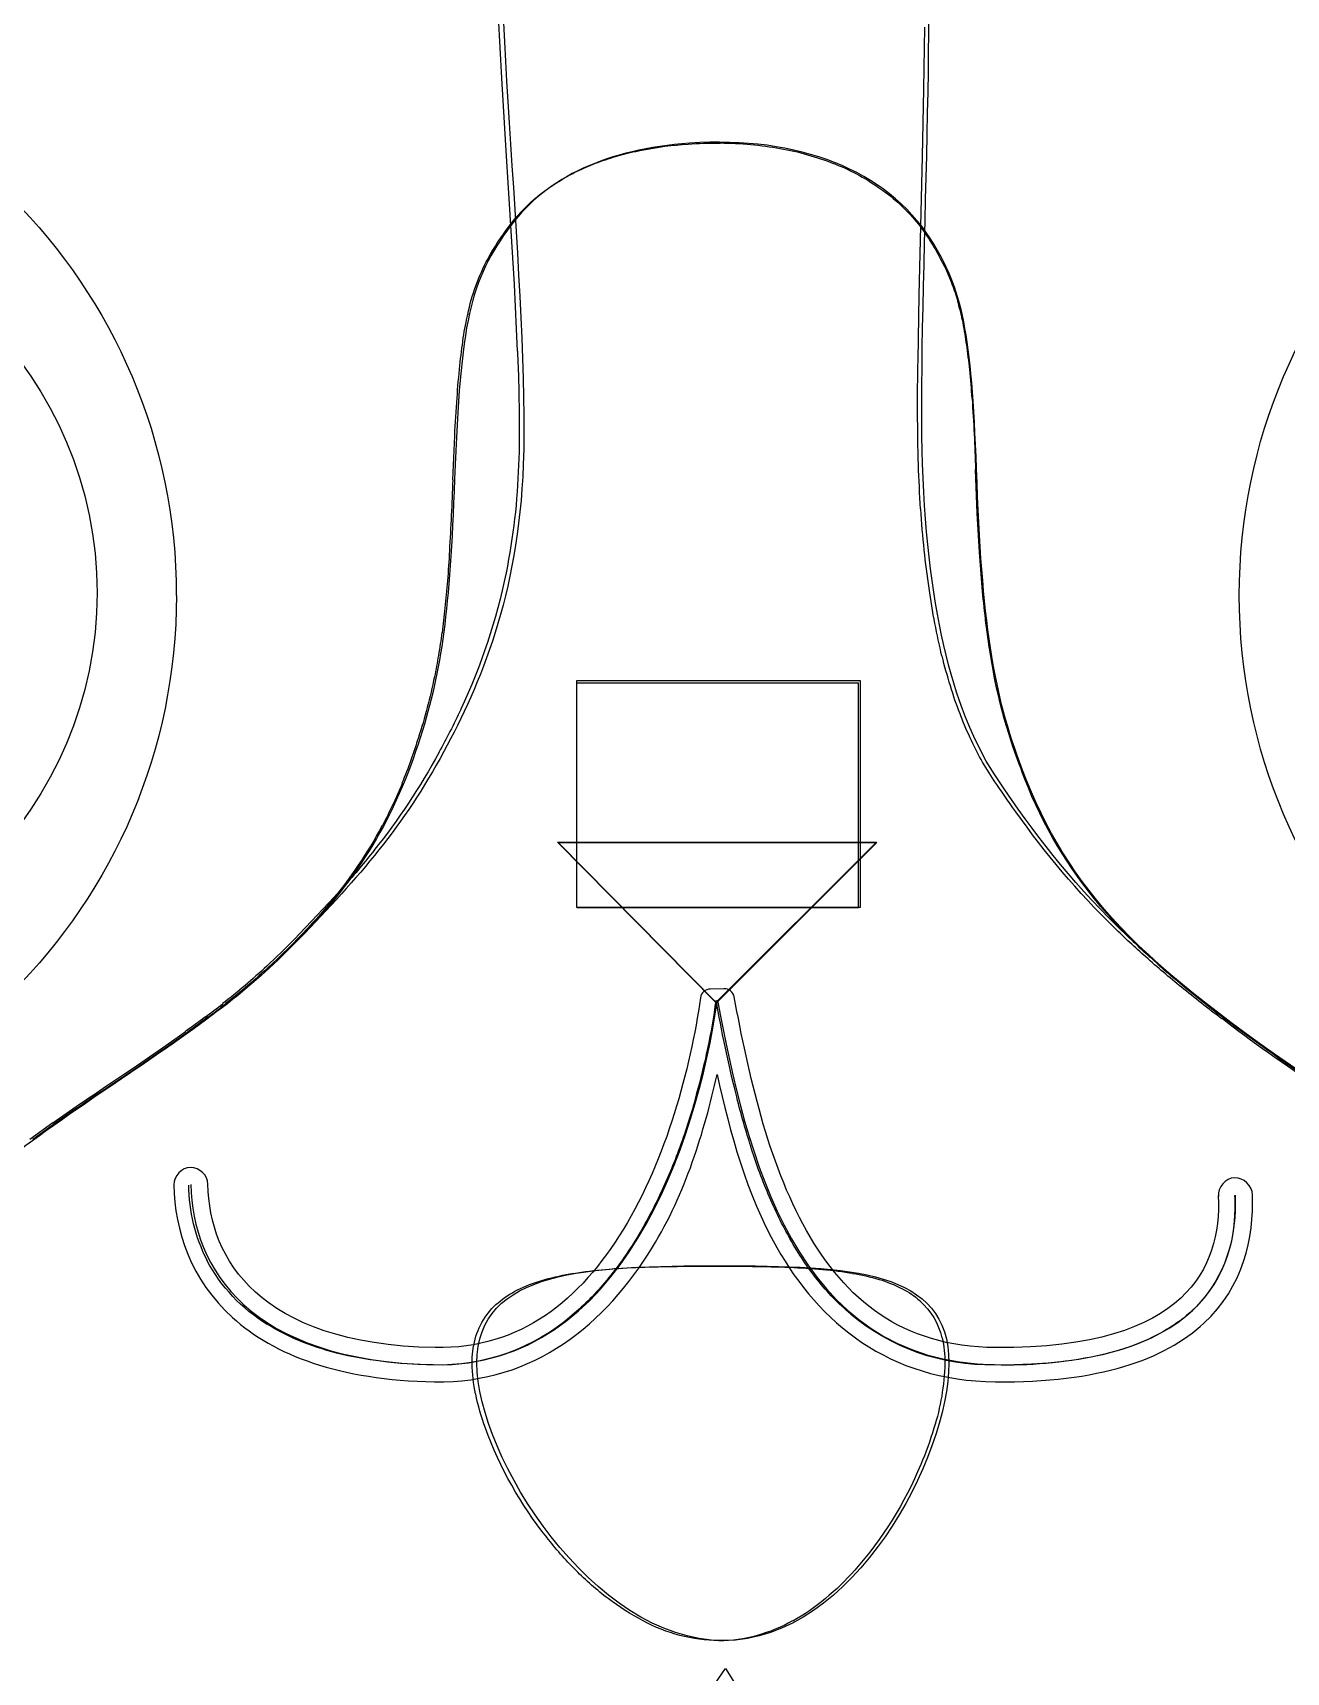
# Model space of a CAD drawing. Extents: x 5 to 93, y -1 to 101.
# Drawn here: x 35.14 to 60.62, y 32.45 to 65.78 of the extents above; entities that cross this region are included whole.
import ezdxf

# ---------------------------------------------------------------- set-up
doc = ezdxf.new("R2010")
doc.units = 0
for name, color, linetype in [('board_silkscreen_both', 7, 'CONTINUOUS'), ('board_silkscreen_cat', 7, 'CONTINUOUS'), ('board_silkscreen_dog', 7, 'CONTINUOUS'), ('laser_cat_1', 7, 'CONTINUOUS'), ('laser_cat_1_copy_copy', 7, 'CONTINUOUS'), ('laser_cat_2', 7, 'CONTINUOUS'), ('laser_component_cutouts', 7, 'CONTINUOUS'), ('laser_dog_1', 7, 'CONTINUOUS'), ('laser_dog_2', 7, 'CONTINUOUS'), ('laser_dog_2_copy', 7, 'CONTINUOUS'), ('Silkscreen_cat', 7, 'CONTINUOUS'), ('Silkscreen_dog', 7, 'CONTINUOUS')]:
    doc.layers.add(name, color=color, linetype=linetype)

msp = doc.modelspace()

# ---------------------------------------------------------------- linework, layer by layer
at = {"layer": 'board_silkscreen_both', "color": 3}
for points in [[(36.442797, 54.393391), (36.442797, 54.393391), (36.442797, 54.393391), (36.442797, 54.393391), (36.442797, 54.393391)], [(38.054108, 54.340477), (38.056754, 54.340477), (38.056754, 54.340477), (38.056754, 54.340477)]]:
    msp.add_lwpolyline(points, dxfattribs=at)
for points in [[(26.605587, 65.767831), (32.929128, 65.767831), (38.054108, 60.653436), (38.054108, 54.340477)], [(59.667925, 54.340477), (59.667925, 60.653436), (64.792905, 65.767831), (71.119093, 65.767831)], [(28.558214, 62.264745), (32.913255, 62.264745), (36.442797, 58.743142), (36.442797, 54.393391)], [(38.056754, 54.340477), (38.056754, 48.030165), (32.929128, 42.913123), (26.605587, 42.913123)], [(36.442797, 54.393391), (36.442797, 50.046287), (32.913255, 46.522037), (28.558214, 46.522037)], [(38.054108, 54.340477), (38.056754, 54.340477), (38.056754, 54.340477), (38.056754, 54.340477)], [(71.119093, 42.913123), (64.792905, 42.913123), (59.667925, 48.027519), (59.667925, 54.340477)]]:
    msp.add_open_spline(points, degree=3, dxfattribs=at)
at = {"layer": 'board_silkscreen_cat', "color": 4}
for points in [[(47.514016, 63.392404), (47.514016, 63.392404)], [(48.458581, 63.514109), (48.458581, 63.514109)], [(49.112094, 63.535279), (49.112094, 63.537925)], [(49.736508, 63.506172), (49.736508, 63.506172)], [(50.33182, 63.4268), (50.33182, 63.4268)], [(46.294292, 63.006112), (46.296938, 63.006112)], [(46.672644, 63.162216), (46.675289, 63.162216)], [(47.080097, 63.289219), (47.080097, 63.289219)], [(50.890102, 63.299797), (50.890102, 63.297151)], [(51.411323, 63.125172), (51.411323, 63.125172)], [(45.945039, 62.826198), (45.945039, 62.826198)], [(45.325906, 62.38699), (45.325906, 62.38699)], [(52.332068, 62.635698), (52.334714, 62.635698)], [(44.823209, 61.844589), (44.823209, 61.847234)], [(53.363951, 61.574716), (53.363951, 61.574716)], [(44.389287, 61.188427), (44.391933, 61.188427)], [(53.549162, 61.270448), (53.546516, 61.267802)], [(53.83755, 60.635448), (53.840195, 60.635448)], [(43.97918, 60.056011), (43.97918, 60.053365)], [(53.951334, 60.280901), (53.948688, 60.278255)], [(54.04393, 59.886675), (54.04393, 59.886675)], [(43.889222, 59.574466), (43.889222, 59.574466)], [(54.118005, 59.439526), (54.118005, 59.442172)], [(43.817787, 59.013552), (43.817787, 59.013552)], [(54.181519, 58.931531), (54.181519, 58.928886)], [(43.762219, 58.357383), (43.762219, 58.357383)], [(54.229144, 58.344156), (54.234435, 58.344156)], [(43.674909, 56.690511), (43.714597, 57.587443)], [(43.714597, 57.587443), (43.714597, 57.587443)], [(43.674909, 56.690511), (43.674909, 56.687865)], [(54.340263, 56.013177), (54.303216, 56.896886)], [(54.385237, 55.219427), (54.340263, 56.013177)], [(43.606115, 55.24588), (43.608761, 55.24588)], [(43.563781, 54.634693), (43.566427, 54.634693)], [(54.440805, 54.502401), (54.440805, 54.502401)], [(43.513511, 54.084362), (43.516156, 54.084362)], [(54.506951, 53.854177), (54.506951, 53.854177)], [(43.452662, 53.584297), (43.452662, 53.584297)], [(43.383867, 53.121276), (43.383867, 53.121276)], [(54.586323, 53.264154), (54.586323, 53.261508)], [(43.304495, 52.687362), (43.301849, 52.687362)], [(42.979055, 51.451755), (42.976409, 51.454401)], [(55.242485, 50.77707), (55.24513, 50.77707)], [(42.643037, 50.520425), (42.645683, 50.517779)], [(42.240865, 49.665818), (42.240865, 49.663172)], [(45.804802, 49.324511), (52.292391, 49.324511)], [(45.804802, 49.324511), (49.027425, 46.064844)], [(49.027425, 46.064844), (52.292391, 49.324511)], [(41.18518, 48.09949), (41.18518, 48.096844)], [(56.716216, 48.176214), (56.716216, 48.178859)], [(40.862388, 47.723779), (40.862388, 47.721133)], [(40.510495, 47.348073), (40.510495, 47.348073)], [(57.240102, 47.580901), (57.242748, 47.580901)], [(39.954867, 46.803031), (39.952222, 46.805677)], [(57.851289, 46.982948), (57.853935, 46.980302)], [(58.557722, 46.366464), (58.560367, 46.369109)], [(39.055287, 46.035734), (39.057933, 46.033089)], [(49.027425, 46.10188), (49.024779, 46.10188)], [(38.695451, 45.763214), (38.695451, 45.765859)], [(59.375292, 45.726177), (59.375292, 45.726177)], [(37.830266, 45.144091), (38.290638, 45.469531)], [(37.301099, 44.778964), (37.830266, 45.144091)], [(36.695201, 44.368862), (37.301099, 44.778964)], [(48.63055, 44.191589), (48.627904, 44.191589)], [(49.445472, 44.146615), (49.448117, 44.146615)], [(35.136808, 43.286719), (35.605117, 43.622737)], [(35.605117, 43.622737), (35.605117, 43.622737)], [(48.313047, 43.186175), (48.313047, 43.186175)], [(49.731227, 43.143841), (49.736519, 43.143841)], [(47.908242, 42.199276), (47.905597, 42.199276)], [(50.091055, 42.167529), (50.091055, 42.164883)], [(59.57373, 42.138427), (59.57373, 42.138427)], [(59.563136, 41.646297), (59.565781, 41.646297)], [(47.408177, 41.265297), (47.408177, 41.265297)], [(50.538201, 41.249422), (50.540847, 41.252068)], [(38.676927, 40.826089), (38.679573, 40.823443)], [(46.810216, 40.421276), (46.810216, 40.41863)], [(51.091172, 40.426573), (51.091172, 40.423927)], [(46.103781, 39.706906), (46.103781, 39.704261)], [(51.765873, 39.725427), (51.768519, 39.725427)], [(58.697943, 39.791573), (58.700589, 39.791573)], [(39.901948, 39.521695), (39.901948, 39.51905)], [(58.203175, 39.421151), (58.203175, 39.421151)], [(40.542245, 39.193612), (40.542245, 39.190966)], [(57.570831, 39.114234), (57.570831, 39.111589)], [(41.312183, 38.936966), (41.312183, 38.936966)], [(42.219701, 38.76763), (42.219701, 38.770276)], [(43.275386, 38.693547), (43.275386, 38.696193)], [(54.692164, 38.693547), (54.692164, 38.693547)], [(56.782362, 38.881406), (56.785008, 38.878761)]]:
    msp.add_lwpolyline(points, dxfattribs=at)
for points in [[(47.080097, 63.289219), (47.207091, 63.326258), (47.352625, 63.360654), (47.514016, 63.392404)], [(47.514016, 63.392404), (47.834151, 63.455901), (48.149008, 63.495594), (48.458581, 63.514109)], [(48.458581, 63.514109), (48.664948, 63.53263), (48.881906, 63.540568), (49.112094, 63.535276)], [(49.112094, 63.537925), (49.323758, 63.537925), (49.532789, 63.527341), (49.736508, 63.506169)], [(49.736508, 63.506172), (49.94024, 63.487651), (50.13868, 63.461198), (50.329188, 63.424151)], [(50.33182, 63.4268), (50.51968, 63.395052), (50.707539, 63.352716), (50.890102, 63.299797)], [(45.945039, 62.826198), (46.056159, 62.892344), (46.172576, 62.950552), (46.296925, 63.006112)], [(46.296938, 63.006112), (46.413355, 63.061675), (46.540365, 63.114594), (46.675305, 63.162216)], [(46.675289, 63.162216), (46.818159, 63.212487), (46.953099, 63.254823), (47.080094, 63.289219)], [(50.890102, 63.297151), (51.067367, 63.249521), (51.241987, 63.191313), (51.411323, 63.122526)], [(51.411323, 63.125172), (51.736755, 62.998177), (52.043683, 62.836776), (52.332068, 62.635698)], [(45.325906, 62.38699), (45.516414, 62.553677), (45.72543, 62.701844), (45.945039, 62.826198)], [(44.823209, 61.847234), (44.971375, 62.045672), (45.140695, 62.228234), (45.325906, 62.386987)], [(52.334714, 62.635698), (52.747464, 62.35524), (53.096716, 61.992755), (53.366597, 61.574716)], [(44.391933, 61.188427), (44.518935, 61.418612), (44.661813, 61.638214), (44.823214, 61.844589)], [(53.363951, 61.574716), (53.430097, 61.474175), (53.490945, 61.37363), (53.549162, 61.2678)], [(43.97918, 60.053365), (44.061198, 60.447591), (44.198787, 60.828591), (44.391927, 61.185781)], [(53.546516, 61.267802), (53.660284, 61.069365), (53.75818, 60.857701), (53.837552, 60.632802)], [(53.840195, 60.635448), (53.885185, 60.508445), (53.922214, 60.392029), (53.951331, 60.280901)], [(43.889222, 59.574466), (43.915683, 59.751734), (43.94743, 59.913133), (43.981828, 60.053362)], [(53.948688, 60.278255), (53.983084, 60.164484), (54.014834, 60.032193), (54.043933, 59.886669)], [(54.04393, 59.886675), (54.07568, 59.725281), (54.0995, 59.577115), (54.118005, 59.439526)], [(43.817787, 59.013552), (43.838951, 59.201404), (43.862761, 59.389255), (43.889222, 59.574466)], [(54.118005, 59.442172), (54.141818, 59.272836), (54.162998, 59.100859), (54.17887, 58.931529)], [(43.762219, 58.357383), (43.778094, 58.57699), (43.796615, 58.793943), (43.817787, 59.013552)], [(54.181519, 58.928886), (54.200013, 58.733097), (54.215917, 58.5373), (54.229144, 58.341511)], [(43.714597, 57.587443), (43.727826, 57.844091), (43.743703, 58.100737), (43.762219, 58.354734)], [(54.234435, 58.344156), (54.266183, 57.862612), (54.290003, 57.378422), (54.305875, 56.896886)], [(43.674909, 56.687865), (43.659034, 56.20632), (43.635224, 55.724779), (43.606115, 55.245883)], [(43.608761, 55.24588), (43.598177, 55.042154), (43.582302, 54.838427), (43.566427, 54.634693)], [(54.440805, 54.502401), (54.419638, 54.743172), (54.401112, 54.981297), (54.385237, 55.219427)], [(43.566427, 54.634693), (43.550552, 54.45213), (43.534677, 54.266927), (43.516156, 54.084362)], [(54.506951, 53.854177), (54.480492, 54.07113), (54.459328, 54.288089), (54.440805, 54.502401)], [(43.516156, 54.084362), (43.497636, 53.917675), (43.479117, 53.748344), (43.457948, 53.581656)], [(54.586323, 53.261508), (54.557224, 53.457305), (54.530755, 53.655742), (54.506951, 53.851531)], [(43.452662, 53.584297), (43.434141, 53.430841), (43.410326, 53.27474), (43.383867, 53.121276)], [(43.383867, 53.121276), (43.360055, 52.975758), (43.333594, 52.83024), (43.304495, 52.687362)], [(55.24513, 50.77707), (54.932925, 51.568172), (54.713315, 52.401609), (54.588969, 53.261505)], [(43.301849, 52.687362), (43.21718, 52.26138), (43.108701, 51.84863), (42.976409, 51.451755)], [(42.976409, 51.454401), (42.88381, 51.147484), (42.772683, 50.835276), (42.640391, 50.520422)], [(56.716216, 48.178859), (56.086508, 48.956734), (55.586456, 49.835154), (55.242485, 50.777068)], [(42.645683, 50.517779), (42.526625, 50.226737), (42.391685, 49.94099), (42.243519, 49.66318)], [(42.240865, 49.663172), (41.941891, 49.104899), (41.587344, 48.581021), (41.18518, 48.099484)], [(41.18518, 48.096844), (41.081995, 47.969841), (40.973516, 47.842847), (40.862388, 47.721133)], [(57.242748, 47.580901), (57.068131, 47.760823), (56.893511, 47.959261), (56.71623, 48.176214)], [(40.862388, 47.721133), (40.748617, 47.594136), (40.629552, 47.469781), (40.510495, 47.348076)], [(40.510495, 47.348073), (40.330573, 47.162862), (40.142722, 46.9803), (39.954867, 46.803031)], [(57.853935, 46.980302), (57.62638, 47.184029), (57.425294, 47.385115), (57.24538, 47.580904)], [(39.952222, 46.805677), (39.663826, 46.530511), (39.364844, 46.276511), (39.052638, 46.041037)], [(58.560367, 46.369109), (58.298433, 46.583422), (58.062951, 46.787149), (57.853935, 46.985586)], [(59.375292, 45.726177), (59.100115, 45.932552), (58.827602, 46.146862), (58.56037, 46.366464)], [(39.057933, 46.033089), (38.938875, 45.94313), (38.81981, 45.850526), (38.698102, 45.760568)], [(49.024779, 46.10188), (48.932183, 45.44307), (48.799891, 44.805425), (48.625271, 44.191589)], [(49.448117, 44.146615), (49.270852, 44.853047), (49.133263, 45.506568), (49.035367, 46.104529)], [(38.695451, 45.765859), (38.563159, 45.665318), (38.428219, 45.567422), (38.290638, 45.469529)], [(61.38082, 44.310656), (60.671737, 44.778966), (60.002349, 45.252573), (59.377922, 45.72618)], [(35.605117, 43.622737), (35.964948, 43.874094), (36.330073, 44.125443), (36.695201, 44.368862)], [(48.627904, 44.191589), (48.548534, 43.884672), (48.445341, 43.548654), (48.31305, 43.186175)], [(49.736519, 43.143841), (49.638623, 43.432234), (49.540727, 43.768261), (49.448131, 44.143966)], [(48.313047, 43.186175), (48.191349, 42.83957), (48.053761, 42.51149), (47.908242, 42.199276)], [(50.091055, 42.164883), (49.948185, 42.500906), (49.82912, 42.826341), (49.733875, 43.141195)], [(38.679573, 40.823443), (38.4388, 41.297042), (38.311805, 41.820919), (38.306508, 42.352734)], [(47.905597, 42.199276), (47.760078, 41.879133), (47.593391, 41.566927), (47.40818, 41.265297)], [(50.540847, 41.252068), (50.376808, 41.535175), (50.225992, 41.839443), (50.091052, 42.167526)], [(59.57373, 42.138427), (59.581667, 41.971737), (59.579021, 41.807698), (59.565792, 41.646297)], [(59.565781, 41.646297), (59.526089, 40.939865), (59.216529, 40.275758), (58.700589, 39.791573)], [(47.408177, 41.265297), (47.230909, 40.971615), (47.032472, 40.688508), (46.810216, 40.421276)], [(51.091172, 40.423927), (50.884805, 40.683222), (50.699594, 40.958383), (50.538201, 41.249425)], [(39.901948, 39.51905), (39.383367, 39.833904), (38.960034, 40.286347), (38.676927, 40.823451)], [(46.810216, 40.41863), (46.593255, 40.156688), (46.355141, 39.915917), (46.101133, 39.704253)], [(51.768519, 39.725427), (51.51981, 39.934443), (51.292255, 40.169927), (51.091169, 40.426573)], [(46.103781, 39.704261), (45.32061, 39.026927), (44.312558, 38.667097), (43.278034, 38.69355)], [(54.692164, 38.693547), (53.623237, 38.67238), (52.586073, 39.037511), (51.765873, 39.722779)], [(58.700589, 39.791573), (58.549774, 39.651339), (58.383102, 39.52963), (58.20582, 39.421151)], [(40.542245, 39.190966), (40.317347, 39.286219), (40.103034, 39.394698), (39.904597, 39.521695)], [(58.203175, 39.421151), (57.999456, 39.296797), (57.787792, 39.193612), (57.568183, 39.111594)], [(41.312183, 38.936966), (41.05024, 39.003112), (40.793594, 39.087781), (40.542245, 39.190966)], [(57.570831, 39.111589), (57.316826, 39.013693), (57.052242, 38.936961), (56.785011, 38.878753)], [(42.219701, 38.770276), (41.92337, 38.802024), (41.619099, 38.860234), (41.312183, 38.936964)], [(43.275386, 38.696193), (42.920847, 38.698839), (42.568953, 38.722654), (42.219701, 38.770276)], [(56.785008, 38.878761), (56.091802, 38.735883), (55.388016, 38.675034), (54.692162, 38.69355)]]:
    msp.add_open_spline(points, degree=3, dxfattribs=at)
at = {"layer": 'board_silkscreen_dog', "color": 6}
for points in [[(44.670843, 64.857109), (44.602057, 66.105945)], [(53.256575, 64.634862), (53.27245, 65.894273)], [(44.755513, 63.494507), (44.670843, 64.857109)], [(53.193078, 61.843502), (53.227476, 63.261674), (53.256575, 64.634862)], [(44.845479, 62.078984), (44.755513, 63.494507)], [(44.93013, 60.663463), (44.845479, 62.078984)], [(53.16133, 60.441213), (53.193078, 61.843502)], [(44.993643, 59.303507), (44.93013, 60.663463)], [(53.134861, 59.120945), (53.16133, 60.441213)], [(44.993643, 59.303507), (44.990997, 59.303507)], [(45.025393, 58.059963), (45.025393, 58.059963)], [(53.142807, 56.996341), (53.142807, 56.993695)], [(45.014799, 56.988403), (45.012153, 56.988403)], [(53.190429, 56.096752), (53.187783, 56.096752)], [(53.261872, 55.260669), (53.261872, 55.260669)], [(44.758161, 54.800296), (44.758161, 54.800296)], [(53.357119, 54.48544), (53.359765, 54.48544)], [(53.478817, 53.768421), (53.478817, 53.768421)], [(53.624351, 53.109612), (53.621705, 53.106966)], [(46.200143, 47.99521), (46.200143, 52.56457)], [(46.200143, 52.56457), (51.923083, 52.56457)], [(51.923083, 47.99521), (51.923083, 52.56457)], [(53.791039, 52.503713), (53.793685, 52.503713)], [(43.837408, 52.024817), (43.840054, 52.022171)], [(53.981533, 51.948088), (53.984179, 51.948088)], [(43.617807, 51.575023), (43.615161, 51.572377)], [(54.193195, 51.44538), (54.195841, 51.44538)], [(43.395552, 51.15169), (43.395552, 51.15169)], [(54.682685, 50.574898), (54.682685, 50.572252)], [(55.121885, 49.942549), (55.121885, 49.942549)], [(42.075283, 49.156737), (42.075283, 49.154091)], [(41.77895, 48.794257), (41.781596, 48.791612)], [(41.469385, 48.43707), (41.472031, 48.43707)], [(40.805286, 47.717403), (41.146593, 48.07988)], [(40.450744, 47.346987), (40.805286, 47.717403)], [(46.200143, 47.99521), (51.923083, 47.99521)], [(40.450744, 47.346987), (40.450744, 47.346987)], [(57.13008, 47.582463), (57.132726, 47.582463)], [(39.895117, 46.801945), (39.892471, 46.804591)], [(57.767718, 46.989799), (57.767718, 46.989799)], [(58.490026, 46.375963), (58.492671, 46.373317)], [(38.995536, 46.034648), (38.998182, 46.032002)], [(38.6357, 45.762127), (38.6357, 45.764773)], [(59.312893, 45.73038), (59.312893, 45.73038)], [(37.770515, 45.143005), (38.230888, 45.468445)], [(37.241349, 44.777877), (37.770515, 45.143005)], [(36.63545, 44.367776), (37.241349, 44.777877)], [(35.077057, 43.285632), (35.545367, 43.621651)], [(35.545367, 43.621651), (35.545367, 43.619005)], [(47.483367, 40.682132), (47.486013, 40.679487)], [(48.234789, 40.698007), (49.017945, 40.703299)], [(49.017945, 40.703296), (49.017945, 40.703296)], [(50.520778, 40.682132), (50.523424, 40.679487)], [(45.549263, 40.430776), (45.549263, 40.430776)], [(46.1287, 40.557778), (46.131346, 40.555132)], [(46.77958, 40.637151), (46.782226, 40.637151)], [(51.195479, 40.637151), (51.195479, 40.637151)], [(51.804015, 40.557778), (51.804015, 40.555132)], [(52.34376, 40.430776), (52.34376, 40.433421)], [(45.049195, 40.248213), (45.049195, 40.248213)], [(52.804132, 40.248213), (52.806778, 40.248213)], [(44.332177, 39.666132), (44.332177, 39.666132)], [(44.639096, 39.996862), (44.639096, 39.994216)], [(53.174557, 39.996862), (53.174557, 39.996862)], [(53.621703, 39.248088), (53.624349, 39.248088)], [(44.070242, 38.729505), (44.072888, 38.729505)], [(53.679903, 38.729505), (53.679903, 38.726859)], [(44.139036, 38.107734), (44.139036, 38.105088)], [(44.337474, 37.409237), (44.337474, 37.409237)], [(53.457661, 37.409237), (53.457661, 37.409237)], [(53.190429, 36.668401), (53.190429, 36.668401)], [(45.583658, 35.192028), (45.586304, 35.192028)], [(46.176325, 34.522632), (46.176325, 34.519987)], [(51.85164, 34.522632), (51.85164, 34.522632)], [(46.835135, 33.945835), (46.835135, 33.94319)], [(51.251031, 33.945835), (51.253677, 33.94319)], [(47.546864, 33.490752), (47.54951, 33.493398)], [(50.584291, 33.490752), (50.584291, 33.490752)], [(49.086742, 33.08594), (49.086742, 33.088585)], [(49.861968, 33.191778), (49.861968, 33.194424)]]:
    msp.add_lwpolyline(points, dxfattribs=at)
for points in [[(44.990997, 59.303507), (45.009518, 58.888112), (45.020099, 58.472713), (45.025396, 58.059963)], [(53.142807, 56.993695), (53.124286, 57.702778), (53.12164, 58.411859), (53.134869, 59.120948)], [(45.025393, 58.059963), (45.030685, 57.702776), (45.028039, 57.345585), (45.01481, 56.988403)], [(53.187783, 56.096752), (53.169263, 56.395731), (53.153385, 56.697362), (53.142807, 56.996341)], [(45.012153, 56.988403), (44.990986, 56.266088), (44.90633, 55.533195), (44.758164, 54.800296)], [(53.261872, 55.260669), (53.232757, 55.538484), (53.208953, 55.818942), (53.190429, 56.096752)], [(53.359765, 54.48544), (53.322721, 54.744734), (53.288325, 55.00138), (53.261872, 55.260669)], [(44.758161, 54.800296), (44.565013, 53.842505), (44.255447, 52.911174), (43.837408, 52.024817)], [(53.478817, 53.768421), (53.433843, 54.006546), (53.394164, 54.244669), (53.359768, 54.48544)], [(53.621705, 53.106966), (53.568786, 53.326567), (53.521161, 53.546174), (53.47882, 53.768424)], [(53.793685, 52.503713), (53.730187, 52.704799), (53.674635, 52.905877), (53.624364, 53.109612)], [(53.984179, 51.948088), (53.918033, 52.112127), (53.854536, 52.297338), (53.793671, 52.501065)], [(43.840054, 52.022171), (43.768611, 51.871356), (43.694528, 51.720549), (43.617804, 51.572382)], [(54.195841, 51.44538), (54.113822, 51.617359), (54.04238, 51.784046), (53.984177, 51.950737)], [(43.615161, 51.572377), (43.543726, 51.429499), (43.469643, 51.289273), (43.392914, 51.149044)], [(54.682685, 50.572252), (54.492177, 50.85271), (54.330783, 51.143747), (54.195843, 51.442726)], [(43.395552, 51.15169), (43.011908, 50.439966), (42.570052, 49.773213), (42.072635, 49.156737)], [(55.121885, 49.942549), (54.97107, 50.151565), (54.825554, 50.363237), (54.680036, 50.577546)], [(57.132726, 47.582463), (56.38395, 48.307419), (55.714546, 49.098528), (55.127179, 49.942549)], [(42.075283, 49.154091), (41.977388, 49.032385), (41.879492, 48.91332), (41.77895, 48.79426)], [(41.781596, 48.791612), (41.678406, 48.672546), (41.575221, 48.553489), (41.472031, 48.434424)], [(41.472031, 48.43707), (41.366197, 48.318005), (41.257718, 48.198945), (41.149239, 48.07988)], [(40.450744, 47.346987), (40.270822, 47.161776), (40.082971, 46.979213), (39.895117, 46.801945)], [(57.767718, 46.989799), (57.548111, 47.18294), (57.336447, 47.381377), (57.127432, 47.582463)], [(39.892471, 46.804591), (39.604075, 46.529424), (39.305093, 46.275424), (38.992888, 46.03995)], [(58.492671, 46.373317), (58.246611, 46.574403), (58.005849, 46.77813), (57.767716, 46.989802)], [(59.312893, 45.73038), (59.035067, 45.942049), (58.759906, 46.156362), (58.490026, 46.375963)], [(38.998182, 46.032002), (38.879125, 45.942044), (38.76006, 45.84944), (38.638351, 45.759481)], [(38.6357, 45.764773), (38.503408, 45.664231), (38.368468, 45.566335), (38.230888, 45.468442)], [(61.32107, 44.312216), (60.58289, 44.80169), (59.916135, 45.275296), (59.318174, 45.735669)], [(35.545367, 43.619005), (35.905197, 43.87301), (36.270322, 44.121718), (36.63545, 44.367778)], [(46.782226, 40.637151), (47.015062, 40.658317), (47.250544, 40.674195), (47.486028, 40.682132)], [(47.486013, 40.679487), (47.734721, 40.69007), (47.986078, 40.695362), (48.234786, 40.698007)], [(49.017945, 40.703296), (49.520661, 40.705942), (50.020726, 40.698005), (50.523427, 40.679484)], [(50.523424, 40.679487), (50.748328, 40.671549), (50.973218, 40.655674), (51.195476, 40.637153)], [(45.049195, 40.248213), (45.213236, 40.324942), (45.379927, 40.385799), (45.551911, 40.430776)], [(45.549263, 40.430776), (45.737122, 40.483695), (45.930263, 40.526028), (46.131349, 40.557778)], [(46.131346, 40.555132), (46.345658, 40.592177), (46.562619, 40.61863), (46.779578, 40.634505)], [(51.195479, 40.637151), (51.409789, 40.61863), (51.613507, 40.592174), (51.806664, 40.557778)], [(51.804015, 40.555132), (51.981283, 40.528671), (52.161197, 40.486338), (52.34376, 40.430778)], [(52.34376, 40.433421), (52.502521, 40.385796), (52.658617, 40.322291), (52.801484, 40.24821)], [(44.639096, 39.994216), (44.763458, 40.09476), (44.901031, 40.179421), (45.049195, 40.245567)], [(52.806778, 40.248213), (52.93907, 40.182067), (53.066065, 40.097398), (53.177203, 39.996862)], [(44.072888, 38.729505), (44.059658, 39.060234), (44.149611, 39.388317), (44.332174, 39.666132)], [(44.332177, 39.666132), (44.416846, 39.790487), (44.520031, 39.901609), (44.639096, 39.994213)], [(53.174557, 39.996862), (53.396796, 39.798424), (53.552908, 39.536481), (53.621703, 39.248088)], [(53.624349, 39.248088), (53.664026, 39.078757), (53.685197, 38.904132), (53.682549, 38.729505)], [(44.139036, 38.105088), (44.096703, 38.308823), (44.07289, 38.517838), (44.070242, 38.726862)], [(53.679903, 38.726859), (53.66932, 38.27971), (53.595234, 37.835213), (53.457661, 37.406588)], [(44.337474, 37.409237), (44.255447, 37.639424), (44.189302, 37.872257), (44.141677, 38.107734)], [(45.586304, 35.192028), (45.054489, 35.858776), (44.633804, 36.604903), (44.340111, 37.406588)], [(53.457661, 37.409237), (53.380924, 37.152591), (53.290974, 36.906523), (53.190429, 36.668401)], [(53.190429, 36.668401), (52.862349, 35.882588), (52.409906, 35.15763), (51.848992, 34.525273)], [(46.176325, 34.519987), (45.959364, 34.736948), (45.763575, 34.961843), (45.586307, 35.189382)], [(46.835135, 33.94319), (46.604947, 34.117815), (46.385338, 34.310955), (46.176325, 34.522627)], [(51.85164, 34.522632), (51.669075, 34.316257), (51.467992, 34.12046), (51.251031, 33.943195)], [(47.54951, 33.493398), (47.295505, 33.623041), (47.057388, 33.773854), (46.835132, 33.945833)], [(51.253677, 33.94319), (51.044661, 33.768562), (50.822403, 33.615101), (50.586921, 33.488106)], [(49.086742, 33.088585), (48.549646, 33.093877), (48.020479, 33.234104), (47.546864, 33.490749)], [(50.584291, 33.490752), (50.356736, 33.363757), (50.113325, 33.263213), (49.861968, 33.194419)], [(49.861968, 33.194424), (49.610611, 33.122989), (49.351325, 33.085945), (49.086742, 33.085945)]]:
    msp.add_open_spline(points, degree=3, dxfattribs=at)
at = {"layer": 'laser_cat_1', "color": 7}
for points in [[(45.819198, 49.315276), (52.29897, 49.315276), (49.037412, 46.053719), (45.819198, 49.315276)], [(49.189335, 46.344165), (49.189349, 46.344154)], [(59.241862, 42.120755), (59.241298, 42.131225)]]:
    msp.add_lwpolyline(points, close=True, dxfattribs=at)
at = {"layer": 'laser_cat_1', "color": 2}
for points in [[(47.146345, 47.994482), (46.198429, 47.994482), (46.198429, 48.942396)], [(51.96076, 48.979813), (51.96076, 47.994482), (50.938009, 47.994482)]]:
    msp.add_lwpolyline(points, dxfattribs=at)
at = {"layer": 'laser_cat_1', "color": 7}
for points in [[(48.910985, 46.33755), (48.810019, 46.335139), (48.725609, 46.260057), (48.711445, 46.16006)], [(49.189349, 46.344154), (49.189349, 46.344154), (48.910985, 46.33755), (48.910985, 46.33755)], [(49.397144, 46.176045), (49.378375, 46.275403), (49.290422, 46.346558), (49.189335, 46.344165)], [(48.711445, 46.16006), (48.506905, 44.717702), (48.01798, 42.881863), (47.144342, 41.452681)], [(50.867234, 41.428427), (50.07829, 42.820417), (49.688581, 44.632493), (49.397144, 46.176045)], [(47.737999, 41.090531), (48.409733, 42.189414), (48.783288, 43.423958), (49.050993, 44.599569)], [(49.050993, 44.599569), (49.315263, 43.40843), (49.645787, 42.172819), (50.262014, 41.085572)], [(38.344187, 42.709451), (38.162281, 42.706261), (37.999405, 42.538001), (38.002436, 42.356122)], [(38.698068, 42.367699), (38.69502, 42.549783), (38.526271, 42.712654), (38.344187, 42.709451)], [(38.002436, 42.356122), (38.018212, 41.426268), (38.351816, 40.423332), (39.195265, 39.659026)], [(39.662145, 40.174962), (38.973396, 40.799083), (38.711217, 41.59158), (38.698068, 42.367699)], [(59.573693, 42.499438), (59.386148, 42.491733), (59.224951, 42.307696), (59.241862, 42.120755)], [(59.93474, 42.151621), (59.93465, 42.338309), (59.760392, 42.507111), (59.573693, 42.499438)], [(59.241298, 42.131225), (59.271241, 41.382611), (59.103074, 40.635041), (58.476761, 40.053697)], [(58.949717, 39.543823), (59.75035, 40.286971), (59.968322, 41.275158), (59.93474, 42.151621)], [(47.144342, 41.452681), (46.270068, 40.022466), (45.065275, 39.015543), (43.319457, 39.047177)], [(54.715269, 39.047177), (52.78278, 39.064731), (51.657047, 40.034907), (50.867234, 41.428427)], [(43.30678, 38.351544), (45.332317, 38.314841), (46.787108, 39.534975), (47.737999, 41.090531)], [(50.262014, 41.085572), (51.129562, 39.554892), (52.535878, 38.371291), (54.709218, 38.351544)], [(43.319457, 39.047177), (41.491812, 39.080296), (40.350666, 39.551048), (39.662145, 40.174962)], [(58.476761, 40.053697), (57.851043, 39.472901), (56.714362, 39.02901), (54.715269, 39.047177)], [(39.195265, 39.659026), (40.038508, 38.89491), (41.36434, 38.38674), (43.30678, 38.351544)], [(54.709218, 38.351544), (56.813636, 38.332438), (58.147345, 38.799058), (58.949717, 39.543823)]]:
    msp.add_open_spline(points, degree=3, dxfattribs=at)
at = {"layer": 'laser_cat_1_copy_copy', "color": 7}
msp.add_lwpolyline([(45.819198, 49.315276), (52.29897, 49.315276), (49.037412, 46.053719), (45.819198, 49.315276)], close=True, dxfattribs=at)
for points in [[(53.387467, 61.59187), (52.496034, 62.981044), (50.710815, 63.688239), (48.488428, 63.532562)], [(48.488428, 63.532562), (46.828625, 63.416295), (45.598131, 62.850183), (44.857625, 61.86214)], [(44.857625, 61.86214), (44.014305, 60.736917), (43.835667, 59.932039), (43.712768, 56.703832)], [(54.323759, 56.911877), (54.224549, 59.669795), (54.045022, 60.567158), (53.387467, 61.59187)], [(43.712768, 56.703832), (43.610428, 54.015693), (43.456296, 52.852325), (43.018521, 51.463817)], [(55.261479, 50.78754), (54.6564, 52.362554), (54.435513, 53.805184), (54.323759, 56.911877)], [(43.018521, 51.463817), (42.505091, 49.83537), (41.768268, 48.609199), (40.551597, 47.358537)], [(61.390104, 44.321301), (57.603046, 46.863045), (56.200774, 48.342555), (55.261479, 50.78754)], [(40.551597, 47.358537), (39.59744, 46.377721), (38.900591, 45.832375), (36.743098, 44.378064)], [(43.312969, 38.699445), (47.082905, 38.631133), (48.63693, 43.156544), (49.055912, 46.111089)], [(49.055912, 46.111089), (49.64104, 43.012066), (50.608676, 38.736732), (54.712164, 38.699445)], [(36.743098, 44.378064), (34.744742, 43.03102), (33.716454, 42.22039), (32.877351, 41.330589)], [(38.350201, 42.361922), (38.379087, 40.657099), (39.543036, 38.767757), (43.312969, 38.699445)], [(54.712164, 38.699445), (58.815653, 38.662155), (59.65326, 40.519849), (59.588248, 42.145209)]]:
    msp.add_open_spline(points, degree=3, dxfattribs=at)
at = {"layer": 'laser_cat_2', "color": 7}
for points in [[(53.387467, 61.59187), (52.496034, 62.981044), (50.710815, 63.688239), (48.488428, 63.532562)], [(48.488428, 63.532562), (46.828625, 63.416295), (45.598131, 62.850183), (44.857625, 61.86214)], [(44.857625, 61.86214), (44.014305, 60.736917), (43.835667, 59.932039), (43.712768, 56.703832)], [(54.323759, 56.911877), (54.224549, 59.669795), (54.045022, 60.567158), (53.387467, 61.59187)], [(43.712768, 56.703832), (43.610428, 54.015693), (43.456296, 52.852325), (43.018521, 51.463817)], [(55.261479, 50.78754), (54.6564, 52.362554), (54.435513, 53.805184), (54.323759, 56.911877)], [(43.018521, 51.463817), (42.505091, 49.83537), (41.768268, 48.609199), (40.551597, 47.358537)], [(61.390104, 44.321301), (57.603046, 46.863045), (56.200774, 48.342555), (55.261479, 50.78754)], [(40.551597, 47.358537), (39.59744, 46.377721), (38.900591, 45.832375), (36.743098, 44.378064)], [(36.743098, 44.378064), (34.744742, 43.03102), (33.716454, 42.22039), (32.877351, 41.330589)]]:
    msp.add_open_spline(points, degree=3, dxfattribs=at)
at = {"layer": 'laser_component_cutouts', "color": 2}
msp.add_lwpolyline([(46.198429, 52.609335), (51.96076, 52.609335), (51.96076, 47.994481), (46.198429, 47.994481), (46.198429, 52.609335)], close=True, dxfattribs=at)
at = {"layer": 'laser_dog_1', "color": 2}
msp.add_lwpolyline([(46.198429, 52.609334), (51.96076, 52.609334), (51.96076, 47.99448), (46.198429, 47.99448), (46.198429, 52.609334)], close=True, dxfattribs=at)
at = {"layer": 'laser_dog_1', "color": 7}
msp.add_lwpolyline([(53.763333, 38.735002), (53.763333, 38.735002)], close=True, dxfattribs=at)
for points in [[(44.167778, 38.735002), (44.167778, 40.644374), (46.456927, 40.710558), (49.106667, 40.710558)], [(49.106667, 40.710558), (51.756406, 40.710558), (53.763333, 40.644374), (53.763333, 38.735002)], [(49.177222, 33.090558), (46.527483, 33.090558), (44.167778, 36.825631), (44.167778, 38.735002)], [(53.763333, 38.735002), (53.763333, 36.825631), (51.826962, 33.090558), (49.177222, 33.090558)]]:
    msp.add_open_spline(points, degree=3, dxfattribs=at)
at = {"layer": 'laser_dog_2', "color": 7}
for points in [[(44.716517, 68.635475), (44.427168, 67.259395), (45.232599, 60.231381), (45.1097, 57.003173)], [(53.22618, 57.011657), (53.12697, 59.769578), (53.546019, 67.185109), (53.246359, 68.365203)], [(45.1097, 57.003173), (45.007361, 54.315035), (44.229599, 52.528038), (43.492482, 51.164475)], [(54.762583, 50.587977), (53.883108, 51.888595), (53.337934, 53.904963), (53.22618, 57.011657)], [(43.492482, 51.164475), (42.680503, 49.662429), (41.768271, 48.609199), (40.5516, 47.358536)], [(61.390112, 44.3213), (57.603054, 46.863044), (56.229744, 48.418261), (54.762583, 50.587977)], [(40.5516, 47.358536), (39.597443, 46.377721), (38.900594, 45.832375), (36.743101, 44.378064)], [(36.743101, 44.378064), (34.744745, 43.03102), (33.716454, 42.22039), (32.877351, 41.330589)]]:
    msp.add_open_spline(points, degree=3, dxfattribs=at)
at = {"layer": 'laser_dog_2_copy', "color": 6}
for points in [[(46.200143, 47.99521), (46.200143, 52.56457)], [(46.200143, 52.56457), (51.923083, 52.56457)], [(51.923083, 47.99521), (51.923083, 52.56457)], [(46.200143, 47.99521), (51.923083, 47.99521)]]:
    msp.add_lwpolyline(points, dxfattribs=at)
at = {"layer": 'laser_dog_2_copy', "color": 7}
msp.add_lwpolyline([(53.763333, 38.735002), (53.763333, 38.735002)], close=True, dxfattribs=at)
for points in [[(44.716517, 68.635475), (44.427168, 67.259395), (45.232599, 60.231381), (45.1097, 57.003173)], [(53.22618, 57.011657), (53.12697, 59.769578), (53.546019, 67.185109), (53.246359, 68.365203)], [(45.1097, 57.003173), (45.007361, 54.315035), (44.229599, 52.528038), (43.492482, 51.164475)], [(54.762583, 50.587977), (53.883108, 51.888595), (53.337934, 53.904963), (53.22618, 57.011657)], [(43.492482, 51.164475), (42.680503, 49.662429), (41.768271, 48.609199), (40.5516, 47.358536)], [(61.390112, 44.3213), (57.603054, 46.863044), (56.229744, 48.418261), (54.762583, 50.587977)], [(40.5516, 47.358536), (39.597443, 46.377721), (38.900594, 45.832375), (36.743101, 44.378064)], [(36.743101, 44.378064), (34.744745, 43.03102), (33.716454, 42.22039), (32.877351, 41.330589)], [(44.167778, 38.735002), (44.167778, 40.644374), (46.456927, 40.710558), (49.106667, 40.710558)], [(49.106667, 40.710558), (51.756406, 40.710558), (53.763333, 40.644374), (53.763333, 38.735002)], [(49.177222, 33.090558), (46.527483, 33.090558), (44.167778, 36.825631), (44.167778, 38.735002)], [(53.763333, 38.735002), (53.763333, 36.825631), (51.826962, 33.090558), (49.177222, 33.090558)]]:
    msp.add_open_spline(points, degree=3, dxfattribs=at)
at = {"layer": 'Silkscreen_cat', "color": 7}
msp.add_lwpolyline([(45.819201, 49.315276), (52.298973, 49.315276), (49.037415, 46.053719), (45.819201, 49.315276)], close=True, dxfattribs=at)
for points in [[(53.38747, 61.591868), (52.496037, 62.981044), (50.710818, 63.688238), (48.488431, 63.532561)], [(48.488431, 63.532561), (46.828628, 63.416294), (45.598134, 62.850183), (44.857628, 61.862141)], [(44.857628, 61.862141), (44.014308, 60.736916), (43.83567, 59.932038), (43.712771, 56.703831)], [(54.323762, 56.911877), (54.224552, 59.669795), (54.045025, 60.567158), (53.38747, 61.591868)], [(43.712771, 56.703831), (43.610431, 54.015693), (43.456298, 52.852325), (43.018524, 51.463817)], [(55.261482, 50.787539), (54.656403, 52.362554), (54.435516, 53.805183), (54.323762, 56.911877)], [(43.018524, 51.463817), (42.505094, 49.835369), (41.768271, 48.609199), (40.5516, 47.358536)], [(61.390107, 44.3213), (57.603049, 46.863044), (56.200777, 48.342555), (55.261482, 50.787539)], [(40.5516, 47.358536), (39.597443, 46.377721), (38.900594, 45.832375), (36.743101, 44.378064)], [(43.312972, 38.699445), (47.082908, 38.631133), (48.636933, 43.156544), (49.055915, 46.111089)], [(49.055915, 46.111089), (49.641043, 43.012066), (50.608679, 38.736732), (54.712167, 38.699445)], [(36.743101, 44.378064), (34.744745, 43.03102), (33.716454, 42.22039), (32.877351, 41.330589)], [(38.350204, 42.361922), (38.37909, 40.657099), (39.543039, 38.767757), (43.312972, 38.699445)], [(54.712167, 38.699445), (58.815656, 38.662155), (59.653263, 40.519849), (59.58825, 42.145209)]]:
    msp.add_open_spline(points, degree=3, dxfattribs=at)
at = {"layer": 'Silkscreen_dog', "color": 7}
for points in [[(53.763333, 38.735002), (53.763333, 38.735002)], [(43.028799, 23.517529), (49.218178, 32.521431), (54.955629, 23.381698)]]:
    msp.add_lwpolyline(points, close=True, dxfattribs=at)
for points in [[(44.716517, 68.635474), (44.427168, 67.259394), (45.232599, 60.231379), (45.1097, 57.003173)], [(53.22618, 57.011657), (53.12697, 59.769576), (53.546019, 67.185108), (53.246359, 68.365201)], [(45.1097, 57.003173), (45.007361, 54.315035), (44.229599, 52.528038), (43.492482, 51.164475)], [(54.762583, 50.587977), (53.883108, 51.888595), (53.337934, 53.904963), (53.22618, 57.011657)], [(43.492482, 51.164475), (42.680503, 49.662429), (41.768271, 48.609199), (40.5516, 47.358536)], [(61.390112, 44.3213), (57.603054, 46.863044), (56.229744, 48.418261), (54.762583, 50.587977)], [(40.5516, 47.358536), (39.597443, 46.377721), (38.900594, 45.832375), (36.743101, 44.378064)], [(36.743101, 44.378064), (34.744745, 43.03102), (33.716454, 42.22039), (32.877351, 41.330589)], [(44.167778, 38.735002), (44.167778, 40.644374), (46.456927, 40.710558), (49.106667, 40.710558)], [(49.106667, 40.710558), (51.756406, 40.710558), (53.763333, 40.644374), (53.763333, 38.735002)], [(49.177222, 33.090558), (46.527483, 33.090558), (44.167778, 36.825631), (44.167778, 38.735002)], [(53.763333, 38.735002), (53.763333, 36.825631), (51.826962, 33.090558), (49.177222, 33.090558)]]:
    msp.add_open_spline(points, degree=3, dxfattribs=at)

doc.saveas('drawing.dxf')
